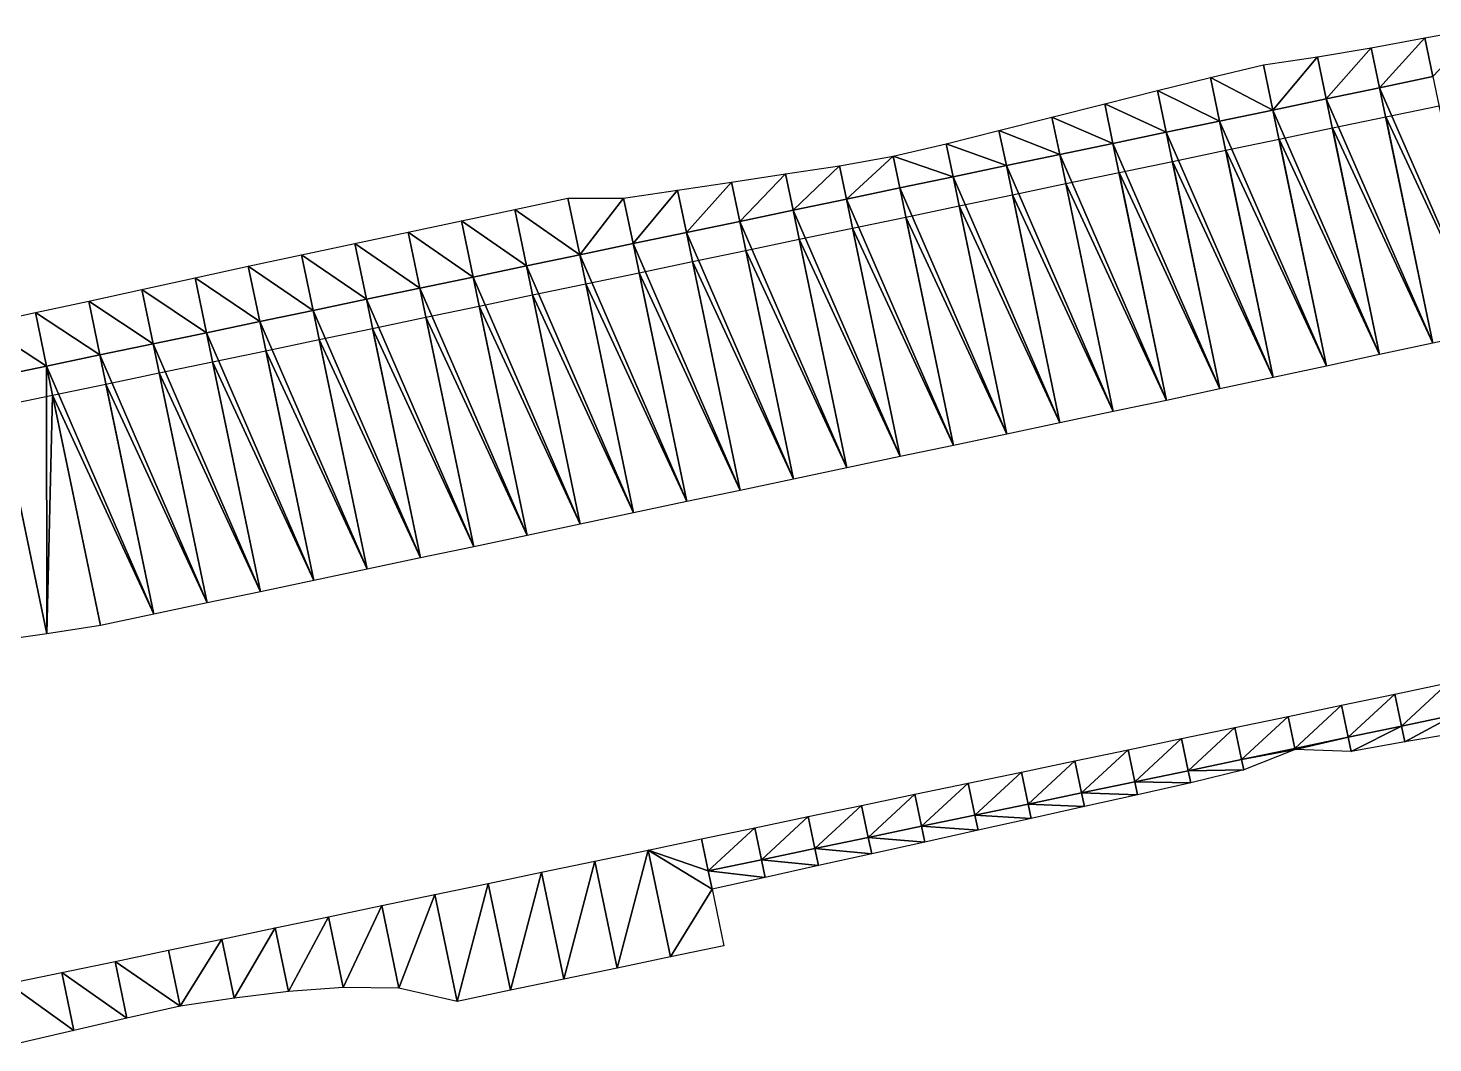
# Model space of a CAD drawing. Header units: metres. Extents: x 1882598 to 1885460, y 3171405 to 3171756.
# Drawn here: x 1883524.09 to 1883549.88, y 3171679.24 to 3171697.86 of the extents above; entities that cross this region are included whole.
import ezdxf

# ---------------------------------------------------------------- set-up
doc = ezdxf.new("R2010")
doc.units = ezdxf.units.M
doc.header["$MEASUREMENT"] = 0
doc.layers.add('Triangles surfaces projet', color=7, linetype='Continuous', true_color=0x848484)

msp = doc.modelspace()

# ---------------------------------------------------------------- linework, layer by layer
at = {"layer": 'Triangles surfaces projet'}
for points in [[(1883548.752, 3171697.504, 151.093), (1883549.736, 3171697.684, 151.119), (1883548.905, 3171696.77, 151.593), (1883548.752, 3171697.504, 151.093)], [(1883548.905, 3171696.77, 151.593), (1883549.736, 3171697.684, 151.119), (1883549.884, 3171696.974, 151.602), (1883548.905, 3171696.77, 151.593)], [(1883549.736, 3171697.684, 151.119), (1883550.72, 3171697.864, 151.144), (1883549.884, 3171696.974, 151.602), (1883549.736, 3171697.684, 151.119)], [(1883547.765, 3171697.337, 151.059), (1883548.752, 3171697.504, 151.093), (1883547.926, 3171696.566, 151.584), (1883547.765, 3171697.337, 151.059)], [(1883548.905, 3171696.77, 151.593), (1883547.926, 3171696.566, 151.584), (1883548.752, 3171697.504, 151.093), (1883548.905, 3171696.77, 151.593)], [(1883545.801, 3171696.96, 151.019), (1883546.775, 3171697.189, 151.011), (1883546.947, 3171696.361, 151.575), (1883545.801, 3171696.96, 151.019)], [(1883546.947, 3171696.361, 151.575), (1883546.775, 3171697.189, 151.011), (1883547.765, 3171697.337, 151.059), (1883546.947, 3171696.361, 151.575)], [(1883547.765, 3171697.337, 151.059), (1883547.926, 3171696.566, 151.584), (1883546.947, 3171696.361, 151.575), (1883547.765, 3171697.337, 151.059)], [(1883545.801, 3171696.96, 151.019), (1883545.969, 3171696.157, 151.566), (1883544.83, 3171696.717, 151.036), (1883545.801, 3171696.96, 151.019)], [(1883545.801, 3171696.96, 151.019), (1883546.947, 3171696.361, 151.575), (1883545.969, 3171696.157, 151.566), (1883545.801, 3171696.96, 151.019)], [(1883548.905, 3171696.77, 151.593), (1883549.884, 3171696.974, 151.602), (1883550.862, 3171692.291, 151.722), (1883548.905, 3171696.77, 151.593)], [(1883544.99, 3171695.953, 151.557), (1883543.859, 3171696.473, 151.054), (1883544.83, 3171696.717, 151.036), (1883544.99, 3171695.953, 151.557)], [(1883544.83, 3171696.717, 151.036), (1883545.969, 3171696.157, 151.566), (1883544.99, 3171695.953, 151.557), (1883544.83, 3171696.717, 151.036)], [(1883549.884, 3171692.082, 151.713), (1883547.926, 3171696.566, 151.584), (1883548.905, 3171696.77, 151.593), (1883549.884, 3171692.082, 151.713)], [(1883548.905, 3171696.77, 151.593), (1883550.862, 3171692.291, 151.722), (1883549.884, 3171692.082, 151.713), (1883548.905, 3171696.77, 151.593)], [(1883542.889, 3171696.23, 151.072), (1883543.859, 3171696.473, 151.054), (1883544.011, 3171695.748, 151.548), (1883542.889, 3171696.23, 151.072)], [(1883544.011, 3171695.748, 151.548), (1883543.859, 3171696.473, 151.054), (1883544.99, 3171695.953, 151.557), (1883544.011, 3171695.748, 151.548)], [(1883546.947, 3171696.361, 151.575), (1883547.928, 3171691.663, 151.695), (1883545.969, 3171696.157, 151.566), (1883546.947, 3171696.361, 151.575)], [(1883546.947, 3171696.361, 151.575), (1883547.926, 3171696.566, 151.584), (1883548.906, 3171691.872, 151.704), (1883546.947, 3171696.361, 151.575)], [(1883546.947, 3171696.361, 151.575), (1883548.906, 3171691.872, 151.704), (1883547.928, 3171691.663, 151.695), (1883546.947, 3171696.361, 151.575)], [(1883547.926, 3171696.566, 151.584), (1883549.884, 3171692.082, 151.713), (1883548.906, 3171691.872, 151.704), (1883547.926, 3171696.566, 151.584)], [(1883549.996, 3171696.44, 151.966), (1883550.862, 3171692.291, 152.072), (1883549.017, 3171696.236, 151.957), (1883549.996, 3171696.44, 151.966)], [(1883541.918, 3171695.986, 151.089), (1883542.889, 3171696.23, 151.072), (1883543.032, 3171695.544, 151.539), (1883541.918, 3171695.986, 151.089)], [(1883544.011, 3171695.748, 151.548), (1883543.032, 3171695.544, 151.539), (1883542.889, 3171696.23, 151.072), (1883544.011, 3171695.748, 151.548)], [(1883544.99, 3171695.953, 151.557), (1883545.969, 3171696.157, 151.566), (1883546.95, 3171691.453, 151.686), (1883544.99, 3171695.953, 151.557)], [(1883545.969, 3171696.157, 151.566), (1883547.928, 3171691.663, 151.695), (1883546.95, 3171691.453, 151.686), (1883545.969, 3171696.157, 151.566)], [(1883549.017, 3171696.236, 151.957), (1883549.884, 3171692.082, 152.063), (1883548.038, 3171696.032, 151.948), (1883549.017, 3171696.236, 151.957)], [(1883550.862, 3171692.291, 152.072), (1883549.884, 3171692.082, 152.063), (1883549.017, 3171696.236, 151.957), (1883550.862, 3171692.291, 152.072)], [(1883541.918, 3171695.986, 151.089), (1883542.053, 3171695.34, 151.53), (1883540.947, 3171695.743, 151.107), (1883541.918, 3171695.986, 151.089)], [(1883543.032, 3171695.544, 151.539), (1883542.053, 3171695.34, 151.53), (1883541.918, 3171695.986, 151.089), (1883543.032, 3171695.544, 151.539)], [(1883544.011, 3171695.748, 151.548), (1883544.99, 3171695.953, 151.557), (1883545.973, 3171691.244, 151.677), (1883544.011, 3171695.748, 151.548)], [(1883546.95, 3171691.453, 151.686), (1883545.973, 3171691.244, 151.677), (1883544.99, 3171695.953, 151.557), (1883546.95, 3171691.453, 151.686)], [(1883547.059, 3171695.828, 151.939), (1883547.928, 3171691.663, 152.045), (1883546.08, 3171695.623, 151.929), (1883547.059, 3171695.828, 151.939)], [(1883548.038, 3171696.032, 151.948), (1883548.906, 3171691.872, 152.054), (1883547.059, 3171695.828, 151.939), (1883548.038, 3171696.032, 151.948)], [(1883548.906, 3171691.872, 152.054), (1883547.928, 3171691.663, 152.045), (1883547.059, 3171695.828, 151.939), (1883548.906, 3171691.872, 152.054)], [(1883549.884, 3171692.082, 152.063), (1883548.906, 3171691.872, 152.054), (1883548.038, 3171696.032, 151.948), (1883549.884, 3171692.082, 152.063)], [(1883539.974, 3171695.512, 151.116), (1883540.947, 3171695.743, 151.107), (1883541.074, 3171695.135, 151.521), (1883539.974, 3171695.512, 151.116)], [(1883541.074, 3171695.135, 151.521), (1883540.947, 3171695.743, 151.107), (1883542.053, 3171695.34, 151.53), (1883541.074, 3171695.135, 151.521)], [(1883544.995, 3171691.034, 151.668), (1883543.032, 3171695.544, 151.539), (1883544.011, 3171695.748, 151.548), (1883544.995, 3171691.034, 151.668)], [(1883544.995, 3171691.034, 151.668), (1883544.011, 3171695.748, 151.548), (1883545.973, 3171691.244, 151.677), (1883544.995, 3171691.034, 151.668)], [(1883546.08, 3171695.623, 151.929), (1883546.95, 3171691.453, 152.036), (1883545.101, 3171695.419, 151.92), (1883546.08, 3171695.623, 151.929)], [(1883547.928, 3171691.663, 152.045), (1883546.95, 3171691.453, 152.036), (1883546.08, 3171695.623, 151.929), (1883547.928, 3171691.663, 152.045)], [(1883537.998, 3171695.188, 151.04), (1883538.989, 3171695.336, 151.088), (1883538.137, 3171694.523, 151.494), (1883537.998, 3171695.188, 151.04)], [(1883538.137, 3171694.523, 151.494), (1883538.989, 3171695.336, 151.088), (1883539.116, 3171694.727, 151.503), (1883538.137, 3171694.523, 151.494)], [(1883539.116, 3171694.727, 151.503), (1883538.989, 3171695.336, 151.088), (1883539.974, 3171695.512, 151.116), (1883539.116, 3171694.727, 151.503)], [(1883539.116, 3171694.727, 151.503), (1883539.974, 3171695.512, 151.116), (1883540.095, 3171694.931, 151.512), (1883539.116, 3171694.727, 151.503)], [(1883540.095, 3171694.931, 151.512), (1883539.974, 3171695.512, 151.116), (1883541.074, 3171695.135, 151.521), (1883540.095, 3171694.931, 151.512)], [(1883541.074, 3171695.135, 151.521), (1883542.053, 3171695.34, 151.53), (1883543.038, 3171690.621, 151.65), (1883541.074, 3171695.135, 151.521)], [(1883543.032, 3171695.544, 151.539), (1883544.016, 3171690.827, 151.659), (1883542.053, 3171695.34, 151.53), (1883543.032, 3171695.544, 151.539)], [(1883542.053, 3171695.34, 151.53), (1883544.016, 3171690.827, 151.659), (1883543.038, 3171690.621, 151.65), (1883542.053, 3171695.34, 151.53)], [(1883544.016, 3171690.827, 151.659), (1883543.032, 3171695.544, 151.539), (1883544.995, 3171691.034, 151.668), (1883544.016, 3171690.827, 151.659)], [(1883545.101, 3171695.419, 151.92), (1883545.973, 3171691.244, 152.027), (1883544.122, 3171695.215, 151.911), (1883545.101, 3171695.419, 151.92)], [(1883546.95, 3171691.453, 152.036), (1883545.973, 3171691.244, 152.027), (1883545.101, 3171695.419, 151.92), (1883546.95, 3171691.453, 152.036)], [(1883536.18, 3171694.114, 151.475), (1883536.017, 3171694.893, 150.945), (1883537.008, 3171695.04, 150.993), (1883536.18, 3171694.114, 151.475)], [(1883536.18, 3171694.114, 151.475), (1883537.008, 3171695.04, 150.993), (1883537.158, 3171694.318, 151.485), (1883536.18, 3171694.114, 151.475)], [(1883537.158, 3171694.318, 151.485), (1883537.008, 3171695.04, 150.993), (1883537.998, 3171695.188, 151.04), (1883537.158, 3171694.318, 151.485)], [(1883537.998, 3171695.188, 151.04), (1883538.137, 3171694.523, 151.494), (1883537.158, 3171694.318, 151.485), (1883537.998, 3171695.188, 151.04)], [(1883541.074, 3171695.135, 151.521), (1883542.06, 3171690.414, 151.641), (1883540.095, 3171694.931, 151.512), (1883541.074, 3171695.135, 151.521)], [(1883543.038, 3171690.621, 151.65), (1883542.06, 3171690.414, 151.641), (1883541.074, 3171695.135, 151.521), (1883543.038, 3171690.621, 151.65)], [(1883544.122, 3171695.215, 151.911), (1883544.995, 3171691.034, 152.018), (1883543.143, 3171695.01, 151.902), (1883544.122, 3171695.215, 151.911)], [(1883545.973, 3171691.244, 152.027), (1883544.995, 3171691.034, 152.018), (1883544.122, 3171695.215, 151.911), (1883545.973, 3171691.244, 152.027)], [(1883536.017, 3171694.893, 150.945), (1883535.201, 3171693.91, 151.466), (1883535.026, 3171694.745, 150.897), (1883536.017, 3171694.893, 150.945)], [(1883536.017, 3171694.893, 150.945), (1883536.18, 3171694.114, 151.475), (1883535.201, 3171693.91, 151.466), (1883536.017, 3171694.893, 150.945)], [(1883541.081, 3171690.207, 151.632), (1883539.116, 3171694.727, 151.503), (1883540.095, 3171694.931, 151.512), (1883541.081, 3171690.207, 151.632)], [(1883540.095, 3171694.931, 151.512), (1883542.06, 3171690.414, 151.641), (1883541.081, 3171690.207, 151.632), (1883540.095, 3171694.931, 151.512)], [(1883542.164, 3171694.806, 151.893), (1883543.038, 3171690.621, 152), (1883541.186, 3171694.602, 151.884), (1883542.164, 3171694.806, 151.893)], [(1883543.143, 3171695.01, 151.902), (1883544.016, 3171690.827, 152.009), (1883542.164, 3171694.806, 151.893), (1883543.143, 3171695.01, 151.902)], [(1883544.016, 3171690.827, 152.009), (1883543.038, 3171690.621, 152), (1883542.164, 3171694.806, 151.893), (1883544.016, 3171690.827, 152.009)], [(1883544.995, 3171691.034, 152.018), (1883544.016, 3171690.827, 152.009), (1883543.143, 3171695.01, 151.902), (1883544.995, 3171691.034, 152.018)], [(1883532.049, 3171694.325, 150.739), (1883533.027, 3171694.533, 150.746), (1883533.243, 3171693.501, 151.448), (1883532.049, 3171694.325, 150.739)], [(1883534.005, 3171694.741, 150.752), (1883534.222, 3171693.705, 151.457), (1883533.027, 3171694.533, 150.746), (1883534.005, 3171694.741, 150.752)], [(1883533.027, 3171694.533, 150.746), (1883534.222, 3171693.705, 151.457), (1883533.243, 3171693.501, 151.448), (1883533.027, 3171694.533, 150.746)], [(1883535.026, 3171694.745, 150.897), (1883534.222, 3171693.705, 151.457), (1883534.005, 3171694.741, 150.752), (1883535.026, 3171694.745, 150.897)], [(1883534.222, 3171693.705, 151.457), (1883535.026, 3171694.745, 150.897), (1883535.201, 3171693.91, 151.466), (1883534.222, 3171693.705, 151.457)], [(1883538.137, 3171694.523, 151.494), (1883539.116, 3171694.727, 151.503), (1883540.103, 3171690.001, 151.623), (1883538.137, 3171694.523, 151.494)], [(1883540.103, 3171690.001, 151.623), (1883539.116, 3171694.727, 151.503), (1883541.081, 3171690.207, 151.632), (1883540.103, 3171690.001, 151.623)], [(1883541.186, 3171694.602, 151.884), (1883542.06, 3171690.414, 151.991), (1883540.207, 3171694.397, 151.875), (1883541.186, 3171694.602, 151.884)], [(1883543.038, 3171690.621, 152), (1883542.06, 3171690.414, 151.991), (1883541.186, 3171694.602, 151.884), (1883543.038, 3171690.621, 152)], [(1883532.264, 3171693.297, 151.439), (1883531.071, 3171694.118, 150.732), (1883532.049, 3171694.325, 150.739), (1883532.264, 3171693.297, 151.439)], [(1883532.049, 3171694.325, 150.739), (1883533.243, 3171693.501, 151.448), (1883532.264, 3171693.297, 151.439), (1883532.049, 3171694.325, 150.739)], [(1883538.146, 3171689.588, 151.605), (1883536.18, 3171694.114, 151.475), (1883537.158, 3171694.318, 151.485), (1883538.146, 3171689.588, 151.605)], [(1883537.158, 3171694.318, 151.485), (1883538.137, 3171694.523, 151.494), (1883539.124, 3171689.794, 151.614), (1883537.158, 3171694.318, 151.485)], [(1883538.146, 3171689.588, 151.605), (1883537.158, 3171694.318, 151.485), (1883539.124, 3171689.794, 151.614), (1883538.146, 3171689.588, 151.605)], [(1883539.124, 3171689.794, 151.614), (1883538.137, 3171694.523, 151.494), (1883540.103, 3171690.001, 151.623), (1883539.124, 3171689.794, 151.614)], [(1883540.207, 3171694.397, 151.875), (1883541.081, 3171690.207, 151.982), (1883539.228, 3171694.193, 151.866), (1883540.207, 3171694.397, 151.875)], [(1883542.06, 3171690.414, 151.991), (1883541.081, 3171690.207, 151.982), (1883540.207, 3171694.397, 151.875), (1883542.06, 3171690.414, 151.991)], [(1883531.071, 3171694.118, 150.732), (1883531.285, 3171693.092, 151.43), (1883530.093, 3171693.911, 150.724), (1883531.071, 3171694.118, 150.732)], [(1883531.285, 3171693.092, 151.43), (1883531.071, 3171694.118, 150.732), (1883532.264, 3171693.297, 151.439), (1883531.285, 3171693.092, 151.43)], [(1883537.167, 3171689.381, 151.596), (1883535.201, 3171693.91, 151.466), (1883536.18, 3171694.114, 151.475), (1883537.167, 3171689.381, 151.596)], [(1883537.167, 3171689.381, 151.596), (1883536.18, 3171694.114, 151.475), (1883538.146, 3171689.588, 151.605), (1883537.167, 3171689.381, 151.596)], [(1883539.228, 3171694.193, 151.866), (1883540.103, 3171690.001, 151.973), (1883538.249, 3171693.989, 151.857), (1883539.228, 3171694.193, 151.866)], [(1883541.081, 3171690.207, 151.982), (1883540.103, 3171690.001, 151.973), (1883539.228, 3171694.193, 151.866), (1883541.081, 3171690.207, 151.982)], [(1883530.306, 3171692.888, 151.421), (1883529.114, 3171693.704, 150.717), (1883530.093, 3171693.911, 150.724), (1883530.306, 3171692.888, 151.421)], [(1883530.093, 3171693.911, 150.724), (1883531.285, 3171693.092, 151.43), (1883530.306, 3171692.888, 151.421), (1883530.093, 3171693.911, 150.724)], [(1883535.201, 3171693.91, 151.466), (1883536.189, 3171689.175, 151.587), (1883534.222, 3171693.705, 151.457), (1883535.201, 3171693.91, 151.466)], [(1883537.167, 3171689.381, 151.596), (1883536.189, 3171689.175, 151.587), (1883535.201, 3171693.91, 151.466), (1883537.167, 3171689.381, 151.596)], [(1883537.27, 3171693.784, 151.848), (1883538.146, 3171689.588, 151.955), (1883536.291, 3171693.58, 151.839), (1883537.27, 3171693.784, 151.848)], [(1883538.249, 3171693.989, 151.857), (1883539.124, 3171689.794, 151.964), (1883537.27, 3171693.784, 151.848), (1883538.249, 3171693.989, 151.857)], [(1883539.124, 3171689.794, 151.964), (1883538.146, 3171689.588, 151.955), (1883537.27, 3171693.784, 151.848), (1883539.124, 3171689.794, 151.964)], [(1883540.103, 3171690.001, 151.973), (1883539.124, 3171689.794, 151.964), (1883538.249, 3171693.989, 151.857), (1883540.103, 3171690.001, 151.973)], [(1883527.16, 3171693.28, 150.71), (1883528.136, 3171693.494, 150.712), (1883528.348, 3171692.479, 151.403), (1883527.16, 3171693.28, 150.71)], [(1883529.327, 3171692.684, 151.412), (1883528.136, 3171693.494, 150.712), (1883529.114, 3171693.704, 150.717), (1883529.327, 3171692.684, 151.412)], [(1883529.327, 3171692.684, 151.412), (1883528.348, 3171692.479, 151.403), (1883528.136, 3171693.494, 150.712), (1883529.327, 3171692.684, 151.412)], [(1883530.306, 3171692.888, 151.421), (1883529.327, 3171692.684, 151.412), (1883529.114, 3171693.704, 150.717), (1883530.306, 3171692.888, 151.421)], [(1883534.232, 3171688.762, 151.569), (1883532.264, 3171693.297, 151.439), (1883533.243, 3171693.501, 151.448), (1883534.232, 3171688.762, 151.569)], [(1883534.222, 3171693.705, 151.457), (1883535.21, 3171688.968, 151.578), (1883533.243, 3171693.501, 151.448), (1883534.222, 3171693.705, 151.457)], [(1883533.243, 3171693.501, 151.448), (1883535.21, 3171688.968, 151.578), (1883534.232, 3171688.762, 151.569), (1883533.243, 3171693.501, 151.448)], [(1883535.21, 3171688.968, 151.578), (1883534.222, 3171693.705, 151.457), (1883536.189, 3171689.175, 151.587), (1883535.21, 3171688.968, 151.578)], [(1883536.291, 3171693.58, 151.839), (1883537.167, 3171689.381, 151.946), (1883535.312, 3171693.376, 151.83), (1883536.291, 3171693.58, 151.839)], [(1883538.146, 3171689.588, 151.955), (1883537.167, 3171689.381, 151.946), (1883536.291, 3171693.58, 151.839), (1883538.146, 3171689.588, 151.955)], [(1883527.369, 3171692.275, 151.394), (1883526.183, 3171693.066, 150.707), (1883527.16, 3171693.28, 150.71), (1883527.369, 3171692.275, 151.394)], [(1883527.369, 3171692.275, 151.394), (1883527.16, 3171693.28, 150.71), (1883528.348, 3171692.479, 151.403), (1883527.369, 3171692.275, 151.394)], [(1883531.285, 3171693.092, 151.43), (1883532.264, 3171693.297, 151.439), (1883533.254, 3171688.555, 151.56), (1883531.285, 3171693.092, 151.43)], [(1883532.264, 3171693.297, 151.439), (1883534.232, 3171688.762, 151.569), (1883533.254, 3171688.555, 151.56), (1883532.264, 3171693.297, 151.439)], [(1883535.312, 3171693.376, 151.83), (1883536.189, 3171689.175, 151.937), (1883534.333, 3171693.171, 151.821), (1883535.312, 3171693.376, 151.83)], [(1883537.167, 3171689.381, 151.946), (1883536.189, 3171689.175, 151.937), (1883535.312, 3171693.376, 151.83), (1883537.167, 3171689.381, 151.946)], [(1883526.183, 3171693.066, 150.707), (1883526.391, 3171692.071, 151.385), (1883525.206, 3171692.854, 150.704), (1883526.183, 3171693.066, 150.707)], [(1883526.391, 3171692.071, 151.385), (1883526.183, 3171693.066, 150.707), (1883527.369, 3171692.275, 151.394), (1883526.391, 3171692.071, 151.385)], [(1883532.275, 3171688.348, 151.551), (1883530.306, 3171692.888, 151.421), (1883531.285, 3171693.092, 151.43), (1883532.275, 3171688.348, 151.551)], [(1883532.275, 3171688.348, 151.551), (1883531.285, 3171693.092, 151.43), (1883533.254, 3171688.555, 151.56), (1883532.275, 3171688.348, 151.551)], [(1883534.333, 3171693.171, 151.821), (1883535.21, 3171688.968, 151.928), (1883533.354, 3171692.967, 151.812), (1883534.333, 3171693.171, 151.821)], [(1883536.189, 3171689.175, 151.937), (1883535.21, 3171688.968, 151.928), (1883534.333, 3171693.171, 151.821), (1883536.189, 3171689.175, 151.937)], [(1883525.412, 3171691.866, 151.376), (1883524.228, 3171692.643, 150.699), (1883525.206, 3171692.854, 150.704), (1883525.412, 3171691.866, 151.376)], [(1883525.412, 3171691.866, 151.376), (1883525.206, 3171692.854, 150.704), (1883526.391, 3171692.071, 151.385), (1883525.412, 3171691.866, 151.376)], [(1883531.297, 3171688.142, 151.542), (1883529.327, 3171692.684, 151.412), (1883530.306, 3171692.888, 151.421), (1883531.297, 3171688.142, 151.542)], [(1883530.306, 3171692.888, 151.421), (1883532.275, 3171688.348, 151.551), (1883531.297, 3171688.142, 151.542), (1883530.306, 3171692.888, 151.421)], [(1883532.375, 3171692.763, 151.803), (1883533.254, 3171688.555, 151.91), (1883531.396, 3171692.558, 151.794), (1883532.375, 3171692.763, 151.803)], [(1883533.354, 3171692.967, 151.812), (1883534.232, 3171688.762, 151.919), (1883532.375, 3171692.763, 151.803), (1883533.354, 3171692.967, 151.812)], [(1883534.232, 3171688.762, 151.919), (1883533.254, 3171688.555, 151.91), (1883532.375, 3171692.763, 151.803), (1883534.232, 3171688.762, 151.919)], [(1883535.21, 3171688.968, 151.928), (1883534.232, 3171688.762, 151.919), (1883533.354, 3171692.967, 151.812), (1883535.21, 3171688.968, 151.928)], [(1883523.25, 3171692.432, 150.694), (1883524.228, 3171692.643, 150.699), (1883524.433, 3171691.662, 151.367), (1883523.25, 3171692.432, 150.694)], [(1883524.433, 3171691.662, 151.367), (1883524.228, 3171692.643, 150.699), (1883525.412, 3171691.866, 151.376), (1883524.433, 3171691.662, 151.367)], [(1883529.34, 3171687.729, 151.525), (1883527.369, 3171692.275, 151.394), (1883528.348, 3171692.479, 151.403), (1883529.34, 3171687.729, 151.525)], [(1883529.327, 3171692.684, 151.412), (1883530.318, 3171687.935, 151.533), (1883528.348, 3171692.479, 151.403), (1883529.327, 3171692.684, 151.412)], [(1883528.348, 3171692.479, 151.403), (1883530.318, 3171687.935, 151.533), (1883529.34, 3171687.729, 151.525), (1883528.348, 3171692.479, 151.403)], [(1883529.327, 3171692.684, 151.412), (1883531.297, 3171688.142, 151.542), (1883530.318, 3171687.935, 151.533), (1883529.327, 3171692.684, 151.412)], [(1883531.396, 3171692.558, 151.794), (1883532.275, 3171688.348, 151.901), (1883530.418, 3171692.354, 151.785), (1883531.396, 3171692.558, 151.794)], [(1883533.254, 3171688.555, 151.91), (1883532.275, 3171688.348, 151.901), (1883531.396, 3171692.558, 151.794), (1883533.254, 3171688.555, 151.91)], [(1883524.433, 3171691.662, 151.367), (1883523.454, 3171691.458, 151.358), (1883523.25, 3171692.432, 150.694), (1883524.433, 3171691.662, 151.367)], [(1883528.361, 3171687.522, 151.516), (1883526.391, 3171692.071, 151.385), (1883527.369, 3171692.275, 151.394), (1883528.361, 3171687.522, 151.516)], [(1883527.369, 3171692.275, 151.394), (1883529.34, 3171687.729, 151.525), (1883528.361, 3171687.522, 151.516), (1883527.369, 3171692.275, 151.394)], [(1883530.418, 3171692.354, 151.785), (1883531.297, 3171688.142, 151.892), (1883529.439, 3171692.15, 151.776), (1883530.418, 3171692.354, 151.785)], [(1883532.275, 3171688.348, 151.901), (1883531.297, 3171688.142, 151.892), (1883530.418, 3171692.354, 151.785), (1883532.275, 3171688.348, 151.901)], [(1883526.391, 3171692.071, 151.385), (1883527.383, 3171687.316, 151.507), (1883525.412, 3171691.866, 151.376), (1883526.391, 3171692.071, 151.385)], [(1883526.391, 3171692.071, 151.385), (1883528.361, 3171687.522, 151.516), (1883527.383, 3171687.316, 151.507), (1883526.391, 3171692.071, 151.385)], [(1883528.46, 3171691.945, 151.767), (1883529.34, 3171687.729, 151.875), (1883527.481, 3171691.741, 151.758), (1883528.46, 3171691.945, 151.767)], [(1883529.439, 3171692.15, 151.776), (1883530.318, 3171687.935, 151.883), (1883528.46, 3171691.945, 151.767), (1883529.439, 3171692.15, 151.776)], [(1883530.318, 3171687.935, 151.883), (1883529.34, 3171687.729, 151.875), (1883528.46, 3171691.945, 151.767), (1883530.318, 3171687.935, 151.883)], [(1883531.297, 3171688.142, 151.892), (1883530.318, 3171687.935, 151.883), (1883529.439, 3171692.15, 151.776), (1883531.297, 3171688.142, 151.892)], [(1883524.433, 3171691.662, 151.367), (1883525.412, 3171691.866, 151.376), (1883526.405, 3171687.109, 151.498), (1883524.433, 3171691.662, 151.367)], [(1883525.412, 3171691.866, 151.376), (1883527.383, 3171687.316, 151.507), (1883526.405, 3171687.109, 151.498), (1883525.412, 3171691.866, 151.376)], [(1883527.481, 3171691.741, 151.758), (1883528.361, 3171687.522, 151.866), (1883526.502, 3171691.537, 151.749), (1883527.481, 3171691.741, 151.758)], [(1883529.34, 3171687.729, 151.875), (1883528.361, 3171687.522, 151.866), (1883527.481, 3171691.741, 151.758), (1883529.34, 3171687.729, 151.875)], [(1883524.437, 3171686.747, 151.478), (1883523.444, 3171686.609, 151.468), (1883523.454, 3171691.458, 151.358), (1883524.437, 3171686.747, 151.478)], [(1883523.454, 3171691.458, 151.358), (1883524.433, 3171691.662, 151.367), (1883524.437, 3171686.747, 151.478), (1883523.454, 3171691.458, 151.358)], [(1883524.433, 3171691.662, 151.367), (1883525.426, 3171686.903, 151.489), (1883524.437, 3171686.747, 151.478), (1883524.433, 3171691.662, 151.367)], [(1883524.433, 3171691.662, 151.367), (1883526.405, 3171687.109, 151.498), (1883525.426, 3171686.903, 151.489), (1883524.433, 3171691.662, 151.367)], [(1883526.502, 3171691.537, 151.749), (1883527.383, 3171687.316, 151.857), (1883525.523, 3171691.332, 151.74), (1883526.502, 3171691.537, 151.749)], [(1883528.361, 3171687.522, 151.866), (1883527.383, 3171687.316, 151.857), (1883526.502, 3171691.537, 151.749), (1883528.361, 3171687.522, 151.866)], [(1883525.523, 3171691.332, 151.74), (1883526.405, 3171687.109, 151.848), (1883524.544, 3171691.128, 151.731), (1883525.523, 3171691.332, 151.74)], [(1883527.383, 3171687.316, 151.857), (1883526.405, 3171687.109, 151.848), (1883525.523, 3171691.332, 151.74), (1883527.383, 3171687.316, 151.857)], [(1883524.437, 3171686.747, 151.828), (1883523.444, 3171686.609, 151.818), (1883523.565, 3171690.924, 151.722), (1883524.437, 3171686.747, 151.828)], [(1883524.544, 3171691.128, 151.731), (1883524.437, 3171686.747, 151.828), (1883523.565, 3171690.924, 151.722), (1883524.544, 3171691.128, 151.731)], [(1883525.426, 3171686.903, 151.839), (1883524.437, 3171686.747, 151.828), (1883524.544, 3171691.128, 151.731), (1883525.426, 3171686.903, 151.839)], [(1883526.405, 3171687.109, 151.848), (1883525.426, 3171686.903, 151.839), (1883524.544, 3171691.128, 151.731), (1883526.405, 3171687.109, 151.848)], [(1883549.307, 3171685.057, 152.07), (1883549.185, 3171685.644, 152.094), (1883550.163, 3171685.848, 152.102), (1883549.307, 3171685.057, 152.07)], [(1883550.286, 3171685.261, 152.078), (1883549.307, 3171685.057, 152.07), (1883550.163, 3171685.848, 152.102), (1883550.286, 3171685.261, 152.078)], [(1883549.185, 3171685.644, 152.094), (1883548.328, 3171684.852, 152.061), (1883548.206, 3171685.44, 152.085), (1883549.185, 3171685.644, 152.094)], [(1883549.307, 3171685.057, 152.07), (1883548.328, 3171684.852, 152.061), (1883549.185, 3171685.644, 152.094), (1883549.307, 3171685.057, 152.07)], [(1883547.349, 3171684.648, 152.053), (1883547.227, 3171685.235, 152.077), (1883548.206, 3171685.44, 152.085), (1883547.349, 3171684.648, 152.053)], [(1883548.206, 3171685.44, 152.085), (1883548.328, 3171684.852, 152.061), (1883547.349, 3171684.648, 152.053), (1883548.206, 3171685.44, 152.085)], [(1883549.368, 3171684.767, 152.031), (1883549.307, 3171685.057, 152.07), (1883550.286, 3171685.261, 152.078), (1883549.368, 3171684.767, 152.031)], [(1883549.368, 3171684.767, 152.031), (1883550.286, 3171685.261, 152.078), (1883550.354, 3171684.936, 152.027), (1883549.368, 3171684.767, 152.031)], [(1883545.391, 3171684.239, 152.035), (1883545.269, 3171684.827, 152.059), (1883546.248, 3171685.031, 152.068), (1883545.391, 3171684.239, 152.035)], [(1883546.37, 3171684.444, 152.044), (1883545.391, 3171684.239, 152.035), (1883546.248, 3171685.031, 152.068), (1883546.37, 3171684.444, 152.044)], [(1883546.248, 3171685.031, 152.068), (1883547.227, 3171685.235, 152.077), (1883546.37, 3171684.444, 152.044), (1883546.248, 3171685.031, 152.068)], [(1883547.227, 3171685.235, 152.077), (1883547.349, 3171684.648, 152.053), (1883546.37, 3171684.444, 152.044), (1883547.227, 3171685.235, 152.077)], [(1883548.328, 3171684.852, 152.061), (1883549.307, 3171685.057, 152.07), (1883548.383, 3171684.592, 152.033), (1883548.328, 3171684.852, 152.061)], [(1883548.383, 3171684.592, 152.033), (1883549.307, 3171685.057, 152.07), (1883549.368, 3171684.767, 152.031), (1883548.383, 3171684.592, 152.033)], [(1883544.413, 3171684.035, 152.026), (1883544.29, 3171684.622, 152.05), (1883545.269, 3171684.827, 152.059), (1883544.413, 3171684.035, 152.026)], [(1883545.269, 3171684.827, 152.059), (1883545.391, 3171684.239, 152.035), (1883544.413, 3171684.035, 152.026), (1883545.269, 3171684.827, 152.059)], [(1883547.353, 3171684.63, 152.051), (1883547.349, 3171684.648, 152.053), (1883548.328, 3171684.852, 152.061), (1883547.353, 3171684.63, 152.051)], [(1883548.328, 3171684.852, 152.061), (1883548.383, 3171684.592, 152.033), (1883547.353, 3171684.63, 152.051), (1883548.328, 3171684.852, 152.061)], [(1883544.29, 3171684.622, 152.05), (1883543.434, 3171683.831, 152.017), (1883543.311, 3171684.418, 152.041), (1883544.29, 3171684.622, 152.05)], [(1883543.434, 3171683.831, 152.017), (1883544.29, 3171684.622, 152.05), (1883544.413, 3171684.035, 152.026), (1883543.434, 3171683.831, 152.017)], [(1883547.353, 3171684.63, 152.051), (1883546.37, 3171684.444, 152.044), (1883547.349, 3171684.648, 152.053), (1883547.353, 3171684.63, 152.051)], [(1883546.41, 3171684.256, 152.033), (1883546.37, 3171684.444, 152.044), (1883547.353, 3171684.63, 152.051), (1883546.41, 3171684.256, 152.033)], [(1883542.332, 3171684.214, 152.032), (1883541.476, 3171683.422, 151.999), (1883541.353, 3171684.009, 152.023), (1883542.332, 3171684.214, 152.032)], [(1883542.455, 3171683.626, 152.008), (1883541.476, 3171683.422, 151.999), (1883542.332, 3171684.214, 152.032), (1883542.455, 3171683.626, 152.008)], [(1883542.332, 3171684.214, 152.032), (1883543.311, 3171684.418, 152.041), (1883542.455, 3171683.626, 152.008), (1883542.332, 3171684.214, 152.032)], [(1883542.455, 3171683.626, 152.008), (1883543.311, 3171684.418, 152.041), (1883543.434, 3171683.831, 152.017), (1883542.455, 3171683.626, 152.008)], [(1883544.413, 3171684.035, 152.026), (1883545.391, 3171684.239, 152.035), (1883545.439, 3171684.013, 152.022), (1883544.413, 3171684.035, 152.026)], [(1883546.37, 3171684.444, 152.044), (1883546.41, 3171684.256, 152.033), (1883545.391, 3171684.239, 152.035), (1883546.37, 3171684.444, 152.044)], [(1883545.439, 3171684.013, 152.022), (1883545.391, 3171684.239, 152.035), (1883546.41, 3171684.256, 152.033), (1883545.439, 3171684.013, 152.022)], [(1883540.497, 3171683.218, 151.99), (1883540.374, 3171683.805, 152.014), (1883541.353, 3171684.009, 152.023), (1883540.497, 3171683.218, 151.99)], [(1883540.497, 3171683.218, 151.99), (1883541.353, 3171684.009, 152.023), (1883541.476, 3171683.422, 151.999), (1883540.497, 3171683.218, 151.99)], [(1883544.462, 3171683.797, 152.012), (1883543.434, 3171683.831, 152.017), (1883544.413, 3171684.035, 152.026), (1883544.462, 3171683.797, 152.012)], [(1883545.439, 3171684.013, 152.022), (1883544.462, 3171683.797, 152.012), (1883544.413, 3171684.035, 152.026), (1883545.439, 3171684.013, 152.022)], [(1883540.374, 3171683.805, 152.014), (1883539.518, 3171683.013, 151.981), (1883539.395, 3171683.601, 152.005), (1883540.374, 3171683.805, 152.014)], [(1883540.374, 3171683.805, 152.014), (1883540.497, 3171683.218, 151.99), (1883539.518, 3171683.013, 151.981), (1883540.374, 3171683.805, 152.014)], [(1883542.455, 3171683.626, 152.008), (1883543.434, 3171683.831, 152.017), (1883543.486, 3171683.58, 152.002), (1883542.455, 3171683.626, 152.008)], [(1883544.462, 3171683.797, 152.012), (1883543.486, 3171683.58, 152.002), (1883543.434, 3171683.831, 152.017), (1883544.462, 3171683.797, 152.012)], [(1883538.539, 3171682.809, 151.972), (1883538.417, 3171683.396, 151.996), (1883539.395, 3171683.601, 152.005), (1883538.539, 3171682.809, 151.972)], [(1883539.395, 3171683.601, 152.005), (1883539.518, 3171683.013, 151.981), (1883538.539, 3171682.809, 151.972), (1883539.395, 3171683.601, 152.005)], [(1883541.476, 3171683.422, 151.999), (1883542.455, 3171683.626, 152.008), (1883542.51, 3171683.363, 151.993), (1883541.476, 3171683.422, 151.999)], [(1883542.455, 3171683.626, 152.008), (1883543.486, 3171683.58, 152.002), (1883542.51, 3171683.363, 151.993), (1883542.455, 3171683.626, 152.008)], [(1883536.581, 3171682.4, 151.954), (1883536.459, 3171682.988, 151.978), (1883537.438, 3171683.192, 151.987), (1883536.581, 3171682.4, 151.954)], [(1883537.56, 3171682.605, 151.963), (1883536.581, 3171682.4, 151.954), (1883537.438, 3171683.192, 151.987), (1883537.56, 3171682.605, 151.963)], [(1883538.417, 3171683.396, 151.996), (1883537.56, 3171682.605, 151.963), (1883537.438, 3171683.192, 151.987), (1883538.417, 3171683.396, 151.996)], [(1883538.539, 3171682.809, 151.972), (1883537.56, 3171682.605, 151.963), (1883538.417, 3171683.396, 151.996), (1883538.539, 3171682.809, 151.972)], [(1883540.557, 3171682.93, 151.973), (1883539.518, 3171683.013, 151.981), (1883540.497, 3171683.218, 151.99), (1883540.557, 3171682.93, 151.973)], [(1883540.497, 3171683.218, 151.99), (1883541.476, 3171683.422, 151.999), (1883541.533, 3171683.147, 151.983), (1883540.497, 3171683.218, 151.99)], [(1883540.557, 3171682.93, 151.973), (1883540.497, 3171683.218, 151.99), (1883541.533, 3171683.147, 151.983), (1883540.557, 3171682.93, 151.973)], [(1883542.51, 3171683.363, 151.993), (1883541.533, 3171683.147, 151.983), (1883541.476, 3171683.422, 151.999), (1883542.51, 3171683.363, 151.993)], [(1883536.459, 3171682.988, 151.978), (1883536.581, 3171682.4, 151.954), (1883535.48, 3171682.783, 151.969), (1883536.459, 3171682.988, 151.978)], [(1883539.581, 3171682.714, 151.964), (1883538.539, 3171682.809, 151.972), (1883539.518, 3171683.013, 151.981), (1883539.581, 3171682.714, 151.964)], [(1883539.518, 3171683.013, 151.981), (1883540.557, 3171682.93, 151.973), (1883539.581, 3171682.714, 151.964), (1883539.518, 3171683.013, 151.981)], [(1883534.501, 3171682.579, 151.96), (1883535.48, 3171682.783, 151.969), (1883534.91, 3171680.618, 151.543), (1883534.501, 3171682.579, 151.96)], [(1883534.91, 3171680.618, 151.543), (1883535.48, 3171682.783, 151.969), (1883535.889, 3171680.823, 151.552), (1883534.91, 3171680.618, 151.543)], [(1883535.889, 3171680.823, 151.552), (1883535.48, 3171682.783, 151.969), (1883536.652, 3171682.064, 151.934), (1883535.889, 3171680.823, 151.552)], [(1883536.652, 3171682.064, 151.934), (1883535.48, 3171682.783, 151.969), (1883536.581, 3171682.4, 151.954), (1883536.652, 3171682.064, 151.934)], [(1883538.539, 3171682.809, 151.972), (1883538.604, 3171682.497, 151.954), (1883537.56, 3171682.605, 151.963), (1883538.539, 3171682.809, 151.972)], [(1883538.604, 3171682.497, 151.954), (1883538.539, 3171682.809, 151.972), (1883539.581, 3171682.714, 151.964), (1883538.604, 3171682.497, 151.954)], [(1883533.522, 3171682.375, 151.951), (1883534.501, 3171682.579, 151.96), (1883533.931, 3171680.414, 151.534), (1883533.522, 3171682.375, 151.951)], [(1883533.931, 3171680.414, 151.534), (1883534.501, 3171682.579, 151.96), (1883534.91, 3171680.618, 151.543), (1883533.931, 3171680.414, 151.534)], [(1883537.628, 3171682.281, 151.944), (1883536.581, 3171682.4, 151.954), (1883537.56, 3171682.605, 151.963), (1883537.628, 3171682.281, 151.944)], [(1883537.56, 3171682.605, 151.963), (1883538.604, 3171682.497, 151.954), (1883537.628, 3171682.281, 151.944), (1883537.56, 3171682.605, 151.963)], [(1883531.973, 3171680.005, 151.516), (1883531.564, 3171681.966, 151.933), (1883532.543, 3171682.17, 151.942), (1883531.973, 3171680.005, 151.516)], [(1883531.973, 3171680.005, 151.516), (1883532.543, 3171682.17, 151.942), (1883532.952, 3171680.21, 151.525), (1883531.973, 3171680.005, 151.516)], [(1883533.522, 3171682.375, 151.951), (1883532.952, 3171680.21, 151.525), (1883532.543, 3171682.17, 151.942), (1883533.522, 3171682.375, 151.951)], [(1883532.952, 3171680.21, 151.525), (1883533.522, 3171682.375, 151.951), (1883533.931, 3171680.414, 151.534), (1883532.952, 3171680.21, 151.525)], [(1883536.652, 3171682.064, 151.934), (1883536.581, 3171682.4, 151.954), (1883537.628, 3171682.281, 151.944), (1883536.652, 3171682.064, 151.934)], [(1883531.564, 3171681.966, 151.933), (1883530.901, 3171680.248, 151.68), (1883530.585, 3171681.762, 151.924), (1883531.564, 3171681.966, 151.933)], [(1883530.901, 3171680.248, 151.68), (1883531.564, 3171681.966, 151.933), (1883531.973, 3171680.005, 151.516), (1883530.901, 3171680.248, 151.68)], [(1883535.889, 3171680.823, 151.552), (1883536.652, 3171682.064, 151.934), (1883536.868, 3171681.027, 151.561), (1883535.889, 3171680.823, 151.552)], [(1883530.585, 3171681.762, 151.924), (1883529.877, 3171680.26, 151.757), (1883529.606, 3171681.557, 151.915), (1883530.585, 3171681.762, 151.924)], [(1883529.877, 3171680.26, 151.757), (1883530.585, 3171681.762, 151.924), (1883530.901, 3171680.248, 151.68), (1883529.877, 3171680.26, 151.757)], [(1883528.872, 3171680.184, 151.801), (1883528.628, 3171681.353, 151.906), (1883529.606, 3171681.557, 151.915), (1883528.872, 3171680.184, 151.801)], [(1883528.872, 3171680.184, 151.801), (1883529.606, 3171681.557, 151.915), (1883529.877, 3171680.26, 151.757), (1883528.872, 3171680.184, 151.801)], [(1883526.884, 3171679.919, 151.846), (1883526.67, 3171680.944, 151.888), (1883527.649, 3171681.149, 151.897), (1883526.884, 3171679.919, 151.846)], [(1883526.884, 3171679.919, 151.846), (1883527.649, 3171681.149, 151.897), (1883527.875, 3171680.064, 151.828), (1883526.884, 3171679.919, 151.846)], [(1883528.628, 3171681.353, 151.906), (1883527.875, 3171680.064, 151.828), (1883527.649, 3171681.149, 151.897), (1883528.628, 3171681.353, 151.906)], [(1883527.875, 3171680.064, 151.828), (1883528.628, 3171681.353, 151.906), (1883528.872, 3171680.184, 151.801), (1883527.875, 3171680.064, 151.828)], [(1883526.884, 3171679.919, 151.846), (1883525.691, 3171680.74, 151.878), (1883526.67, 3171680.944, 151.888), (1883526.884, 3171679.919, 151.846)], [(1883525.691, 3171680.74, 151.878), (1883525.909, 3171679.695, 151.836), (1883524.712, 3171680.536, 151.869), (1883525.691, 3171680.74, 151.878)], [(1883525.909, 3171679.695, 151.836), (1883525.691, 3171680.74, 151.878), (1883526.884, 3171679.919, 151.846), (1883525.909, 3171679.695, 151.836)], [(1883524.935, 3171679.469, 151.826), (1883523.733, 3171680.332, 151.86), (1883524.712, 3171680.536, 151.869), (1883524.935, 3171679.469, 151.826)], [(1883524.935, 3171679.469, 151.826), (1883524.712, 3171680.536, 151.869), (1883525.909, 3171679.695, 151.836), (1883524.935, 3171679.469, 151.826)], [(1883523.96, 3171679.244, 151.816), (1883523.733, 3171680.332, 151.86), (1883524.935, 3171679.469, 151.826), (1883523.96, 3171679.244, 151.816)]]:
    msp.add_3dface(points, dxfattribs=at)

doc.saveas('drawing.dxf')
